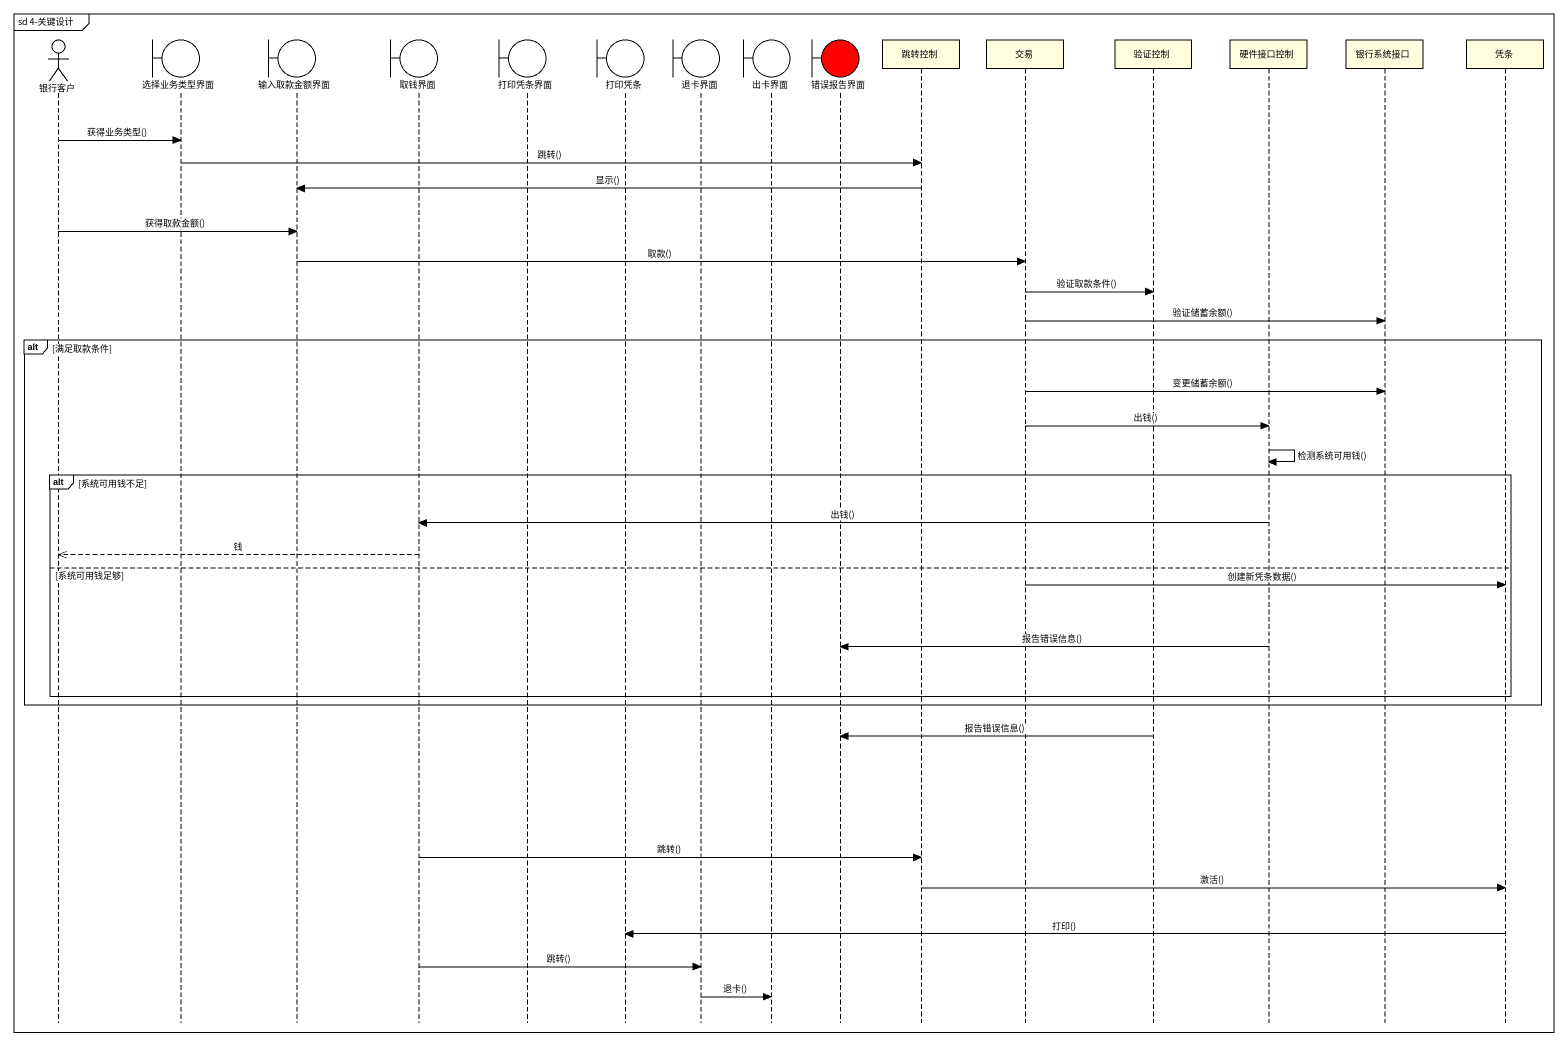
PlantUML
@startuml
mainframe sd 4-关键设计
hide footbox
actor 银行客户
boundary 选择业务类型界面
boundary 输入取款金额界面
boundary 取钱界面
boundary 打印凭条界面
boundary 打印凭条
boundary 退卡界面
boundary 出卡界面
boundary 错误报告界面 #FF0000
participant 跳转控制 #FFFFE0
participant 交易 #FFFFE0
participant 验证控制 #FFFFE0
participant 硬件接口控制 #FFFFE0
participant 银行系统接口 #FFFFE0
participant 凭条 #FFFFE0

银行客户 -> 选择业务类型界面 : 获得业务类型()
选择业务类型界面 -> 跳转控制 : 跳转()
跳转控制 -> 输入取款金额界面 : 显示()
银行客户 -> 输入取款金额界面 : 获得取款金额()
输入取款金额界面 -> 交易 : 取款()
交易 -> 验证控制 : 验证取款条件()
交易 -> 银行系统接口 : 验证储蓄余额()
alt 满足取款条件
  交易 -> 银行系统接口 : 变更储蓄余额()
  交易 -> 硬件接口控制 : 出钱()
  硬件接口控制 -> 硬件接口控制 : 检测系统可用钱()
  alt 系统可用钱不足
    硬件接口控制 -> 取钱界面 : 出钱()
    取钱界面 -->> 银行客户 : 钱
  else 系统可用钱足够
    交易 -> 凭条 : 创建新凭条数据()
    硬件接口控制 -> 错误报告界面 : 报告错误信息()
  end
end
验证控制 -> 错误报告界面 : 报告错误信息()
取钱界面 -> 跳转控制 : 跳转()
跳转控制 -> 凭条 : 激活()
凭条 -> 打印凭条 : 打印()
取钱界面 -> 退卡界面 : 跳转()
退卡界面 -> 出卡界面 : 退卡()
@enduml
